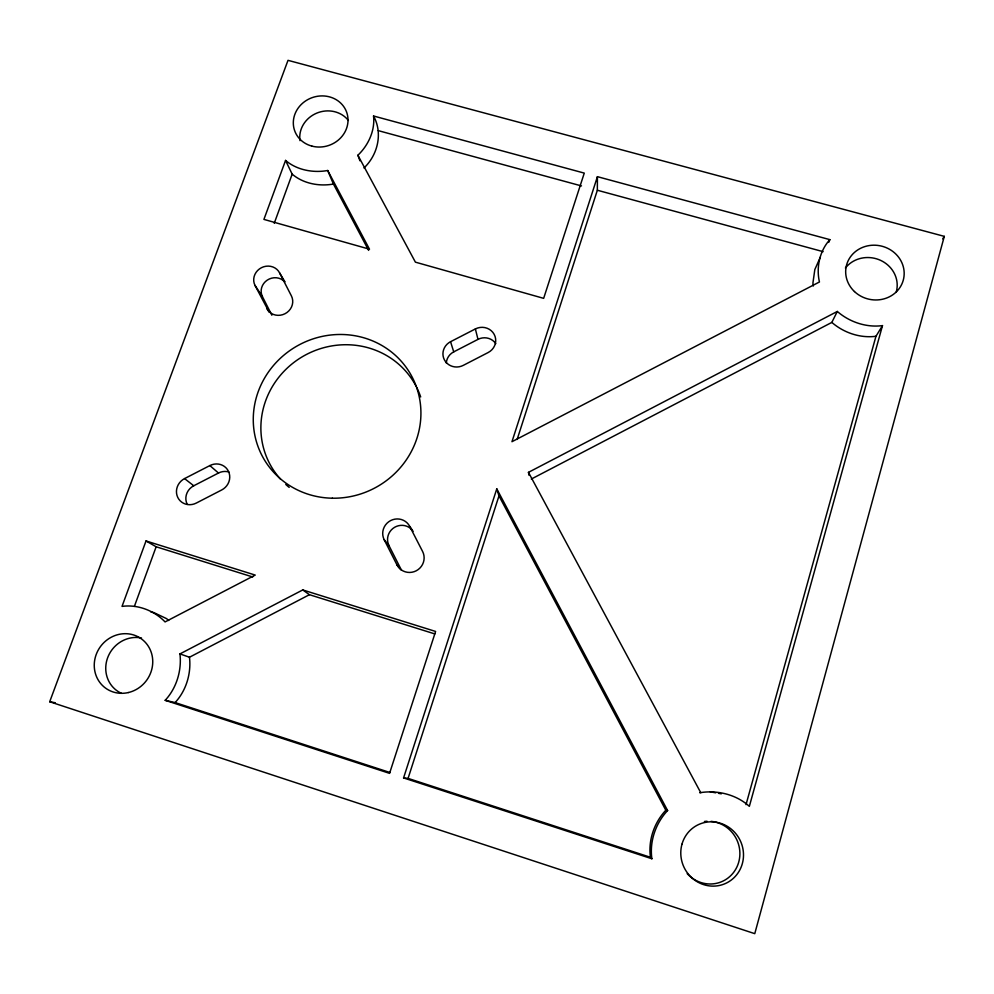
<?xml version="1.0" encoding="UTF-8"?>
<svg xmlns="http://www.w3.org/2000/svg" width="994" height="994" viewBox="0 0 994 994"><rect width="100%" height="100%" fill="white"/><g stroke="black" fill="none" stroke-linecap="round" stroke-linejoin="round"><path stroke-width="1.49" d="M517.141 439.435L597.344 190.239L597.419 176.671L829.866 239.641L828.698 242.412M944.3 236.361L754.769 933.664L49.7 701.752L288.012 60.336L944.3 236.361L942.734 238.871M746.022 804.643L875.962 336.27L882.486 325.61C866.358 327.772 849.535 322.056 837.308 311.457L528.46 472.349L529.057 475.318M882.486 325.61L749.352 806.345C736.132 794.392 717.134 789.857 699.714 792.74M403.576 777.929L408.074 778.389L498.976 495.894L496.776 488.862L403.576 777.929L651.878 858.754C649.405 841.446 655.667 823.231 667.608 810.545L496.776 488.862M597.419 176.671L511.972 441.696L819.441 281.973C816.086 267.324 819.652 250.836 829.866 239.641M134.376 606.402L156.145 546.775L146.019 540.96L122.026 606.39C137.719 604.253 154.169 610.515 165.066 621.921L255.222 575.079L146.019 540.96M274.245 223.277L292.174 174.149L285.551 160.432L263.919 219.401L369.495 249.196L327.709 170.508C313.147 173.118 296.982 170.136 285.551 160.432M820.361 257.135L814.831 269.536L812.93 282.967L813.341 285.986M531.318 479.046L831.829 322.404L837.308 311.457M667.608 810.545L665.831 810.247C654.176 822.61 648.051 840.39 650.461 857.288L651.878 858.754M165.178 700.31C176.572 688.047 181.852 670.478 179.951 653.915L302.76 589.939L435.596 631.451L389.561 773.357L165.178 700.31L175.106 702.572L389.959 772.5M175.106 702.572C186.226 690.581 191.37 673.41 189.481 657.233L309.432 594.698L434.825 633.923M363.99 167.974C377.807 154.878 383.025 133.184 373.545 116L584.273 173.105L543.656 298.349L415.405 262.155L357.902 155.238C368.352 145.261 375.173 130.587 373.545 116M184.561 478.599L209.858 465.577A14.276 13.518 -39.5 0 1 228.434 471.255A14.276 13.518 -39.5 0 1 221.699 489.967L196.303 503.063A14.326 13.518 -41.1 0 1 177.74 497.373A14.326 13.518 -41.1 0 1 184.561 478.599L193.755 485.768L218.481 473.032A13.953 13.233 -39.8 0 1 228.906 472.013M450.555 341.712L475.368 328.939A14.003 13.382 -14 0 1 494.167 334.344A14.003 13.382 -14 0 1 488.153 352.535L463.254 365.382A14.015 13.407 -16.6 0 1 444.455 359.952A14.015 13.407 -16.6 0 1 450.555 341.712L453.736 351.864A13.705 13.133 -16.7 0 0 446.306 363.058M453.736 351.864L477.99 339.364A13.692 13.108 -14 0 1 495.782 343.663M368.65 250.376L333.437 184.052C319.198 186.599 303.356 183.654 292.174 174.149M875.962 336.27C860.195 338.382 843.757 332.766 831.829 322.404M151.001 612.068L153.821 612.565L166.619 618.666L168.682 620.492M49.7 701.752L55.279 702.746M710.163 791.82L715.73 792.814M718.513 793.311L721.296 793.821M378.267 130.636L581.49 185.928M597.344 190.239L823.107 251.656M156.145 546.775L252.712 576.967M408.074 778.389L650.461 857.288M179.951 653.915L189.481 657.233M302.76 589.939L309.432 594.698M209.858 465.577L218.481 473.032M384.193 539.717L396.954 564.853L401.464 570.196L388.977 545.607L384.193 539.717A14.413 14.028 -35.8 0 1 390.592 520.595A14.413 14.028 -35.8 0 1 409.727 526.41L413.094 531.368M284.93 281.811L279.587 272.878A13.792 12.872 -26.4 0 0 261.447 267.697A13.792 12.872 -26.4 0 0 254.998 285.39L269.113 312.041M254.998 285.39L262.416 296.61L271.871 315.222M528.46 472.349L700.795 792.752M498.976 495.894L665.831 810.247M279.587 272.878L291.391 295.877A13.841 12.972 -26.8 0 1 284.967 313.744A13.841 12.972 -26.8 0 1 266.715 308.451M409.727 526.41L422.599 551.471A14.475 14.14 -38.4 0 1 416.225 570.792A14.475 14.14 -38.4 0 1 396.954 564.853M327.709 170.508L333.437 184.052M357.902 155.238L359.927 160.78M475.368 328.939L477.99 339.364M299.989 140.651A27 24.838 -19.4 0 1 316.713 113.142A27 24.838 -19.4 0 1 348.385 120.46M711.033 821.355A31.609 30.379 64.3 0 1 737.088 866.606A31.609 30.379 64.3 0 1 687.202 873.651M704.411 821.491A31.609 30.379 64.3 0 1 707.057 821.255M121.442 693.327A29.745 27.956 -54.1 0 1 107.576 657.929A29.745 27.956 -54.1 0 1 141.496 637.999M388.977 545.607A14.078 13.717 -36.2 0 1 411.876 529.678M416.685 387.387A82.813 79.247 -29.6 0 1 420.686 396.954M289.192 487.383A82.813 79.247 -29.6 0 1 285.763 484.438M280.494 479.158A82.813 79.247 -29.6 0 1 297.454 359.865A82.813 79.247 -29.6 0 1 416.014 386.082M845.409 268.007A28.689 26.714 13 0 1 880.734 260.428A28.689 26.714 13 0 1 896.302 291.826M187.096 504.107A13.991 13.233 -41.4 0 1 193.755 485.768M262.416 296.61A13.494 12.624 -26.5 0 1 267.187 280.171A13.494 12.624 -26.5 0 1 284.557 281.675M128.325 692.557A30.454 28.577 -53.8 0 0 146.081 643.193A30.454 28.577 -53.8 0 0 96.107 654.76A30.454 28.577 -53.8 0 0 128.325 692.557M854.467 291.553A29.348 27.285 12.7 0 0 903.26 280.209A29.348 27.285 12.7 0 0 867.029 245.99A29.348 27.285 12.7 0 0 854.467 291.553M311.83 146.093A27.596 25.31 -19.4 0 0 347.502 115.192A27.596 25.31 -19.4 0 0 302.661 103.165A27.596 25.31 -19.4 0 0 311.83 146.093M681.971 844.204A32.404 31.125 64.2 0 0 719.793 885.393A32.404 31.125 64.2 0 0 734.665 832.326A32.404 31.125 64.2 0 0 681.971 844.204M332.344 498.205A84.714 80.936 -29.4 0 0 411.951 376.676A84.714 80.936 -29.4 0 0 267.001 374.154A84.714 80.936 -29.4 0 0 332.344 498.205"/></g></svg>
